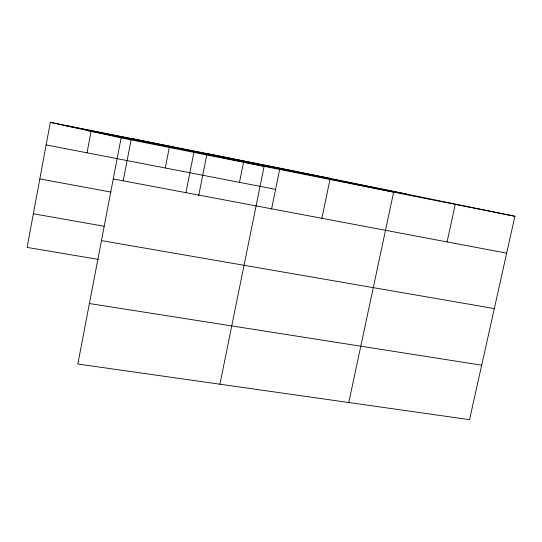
<?xml version="1.0" encoding="UTF-8"?>
<svg xmlns="http://www.w3.org/2000/svg" width="542" height="542" viewBox="0 0 542 542"><rect width="100%" height="100%" fill="white"/><g stroke="black" fill="none" stroke-linecap="round" stroke-linejoin="round"><path stroke-width="0.81" d="M50.338 122.336L121.117 137.885L77.818 364.028L469.528 419.664L514.9 216.272L279.929 168.122L50.338 122.336L27.1 247.403L98.651 259.442M87.025 152.824L91.246 130.493M123.21 180.899L131.36 138.495L264.123 166.353L219.923 384.21M165.276 167.986L169.551 146.11M185.947 192.667L193.894 152.377M198.684 195.648L207.03 153.582L393.641 192.139L348.77 402.51M239.496 182.369L243.649 161.74M271.569 209.063L279.597 169.754M321.88 218.304L329.97 179.463M447.069 241.915L455.253 204.402M89.396 303.54L481.675 365.193M101.442 240.614L494.304 308.581M33.353 213.758L104.145 226.258M39.823 178.907L110.9 192.078M113.251 178.955L506.668 253.155M46.145 144.904L275.593 189.361M65.379 125.642L331.65 178.718M87.614 130.527L406.297 194.016M121.117 137.885L514.9 216.272"/></g></svg>
